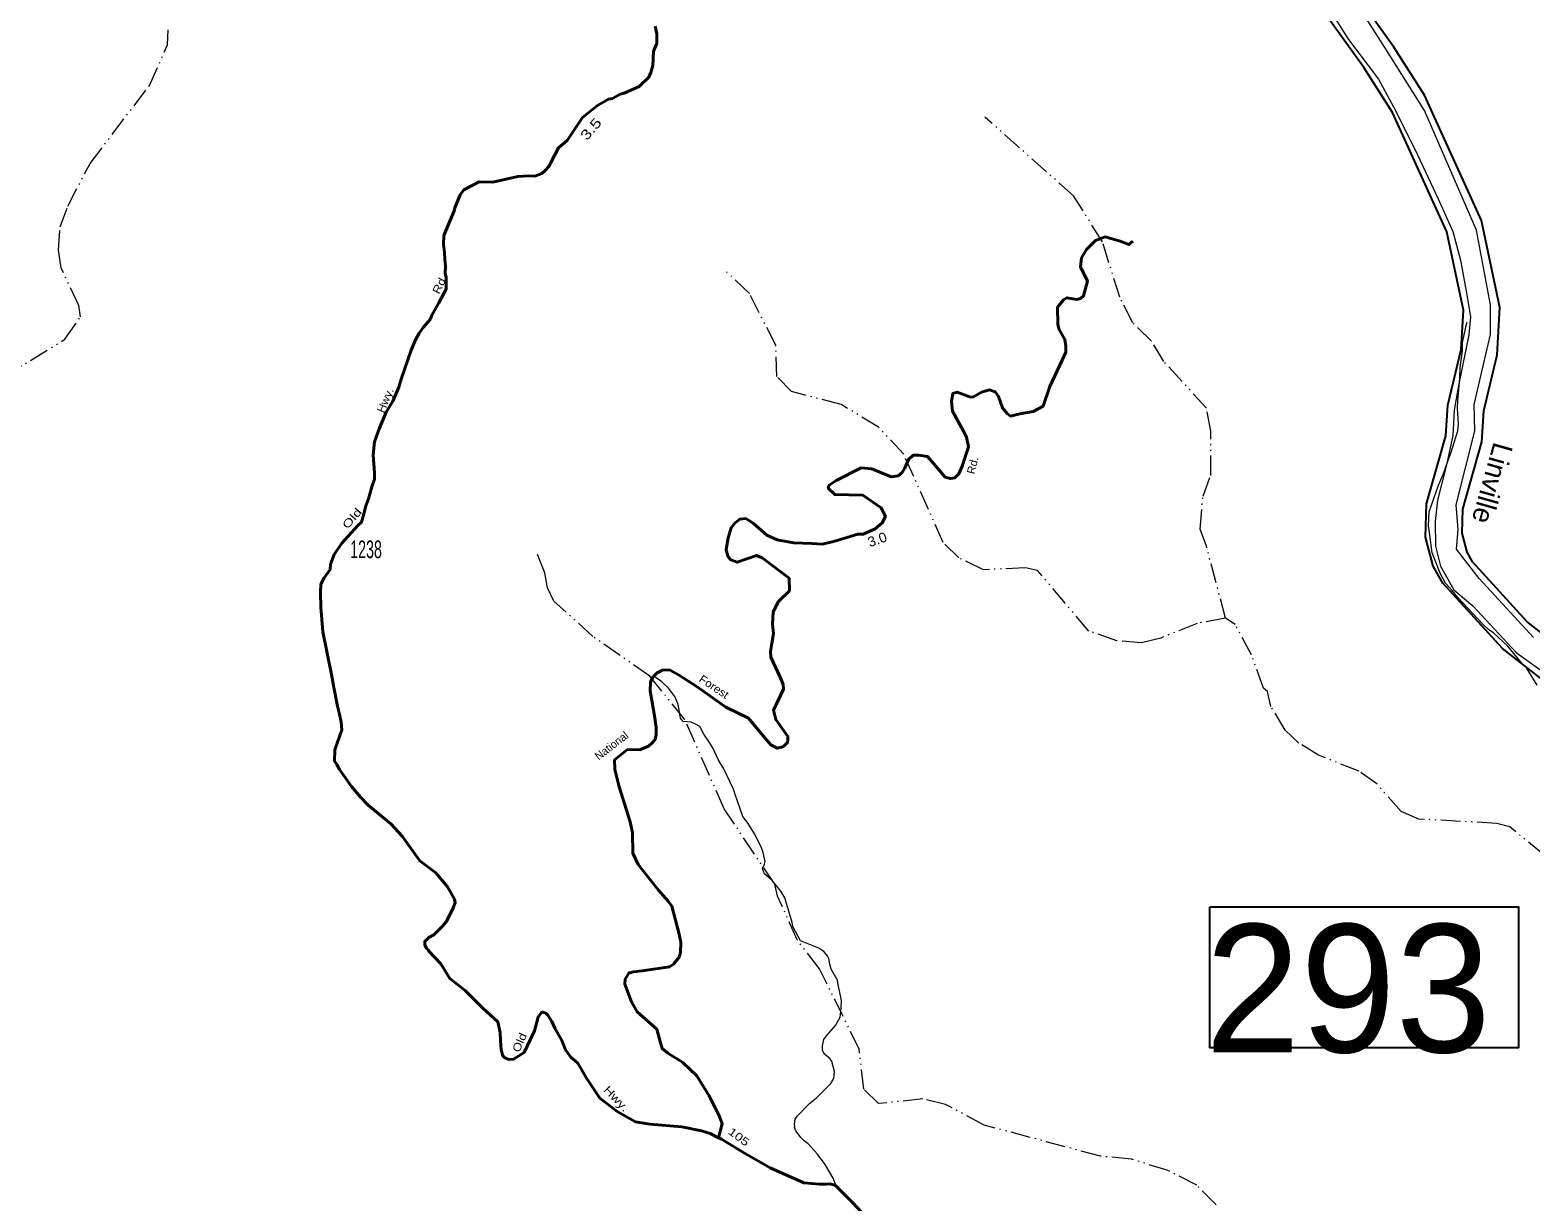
# Model space of a CAD drawing. Extents: x 339659 to 397320, y 203594 to 253409.
# Drawn here: x 343314 to 347120, y 230969 to 233942 of the extents above; entities that cross this region are included whole.
import ezdxf
from ezdxf.enums import TextEntityAlignment as Align

# ---------------------------------------------------------------- set-up
doc = ezdxf.new("R2010")
doc.units = 0
doc.header["$LTSCALE"] = 10
doc.linetypes.add('DASH_DOUBLE_DOT', pattern=[9.2, 5, -1.2, 0.3, -1.2, 0.3, -1.2])
doc.linetypes.add('DOTTED', pattern=[1.5, 0.3, -1.2])
for name, color, linetype, lineweight in [('11', 7, 'Continuous', 40), ('17', 7, 'Continuous', 40), ('31', 7, 'Continuous', 25), ('32', 7, 'Continuous', 25), ('35', 7, 'Continuous', 13), ('38', 7, 'Continuous', 40), ('59', 7, 'DASH_DOUBLE_DOT', 13), ('60', 7, 'Continuous', 25), ('61', 7, 'DOTTED', 13), ('8', 7, 'Continuous', 25)]:
    doc.layers.add(name, color=color, linetype=linetype, lineweight=lineweight)
doc.layers.add('21', color=7, linetype='Continuous')

msp = doc.modelspace()

# ---------------------------------------------------------------- linework, layer by layer
at = {"layer": '31'}
msp.add_lwpolyline([(346308.06, 231717.91), (347090.67, 231717.91), (347090.67, 231359.48), (346308.06, 231359.48)], close=True, dxfattribs=at)
at = {"layer": '32', "lineweight": 40}
for points in [[(344900.39, 233951.77), (344904.1, 233932.12), (344904.1, 233908.39), (344895.95, 233888.55), (344894.09, 233851.85), (344889.28, 233834.05), (344883.72, 233822.93), (344859.67, 233798.63), (344821.87, 233781.95), (344811.77, 233779.3), (344792.04, 233768.69), (344781.64, 233766.55), (344753.82, 233750.89), (344716.09, 233720.61), (344677.15, 233661.64), (344654.96, 233643.12), (344634.3, 233604.58), (344630.43, 233596.15), (344621.25, 233585.46), (344612.81, 233578.12), (344594.66, 233571.44), (344578.36, 233572.19), (344551.68, 233570.33), (344488.51, 233556.3), (344453.31, 233557.04), (344414.78, 233537.02), (344405.52, 233524.04), (344392.1, 233490.75), (344390.32, 233483.26), (344364.05, 233420.81), (344362.94, 233397.82), (344365.9, 233377.43), (344366.64, 233361.49), (344367.76, 233342.58), (344367.38, 233324.41), (344369.61, 233314.77), (344369.61, 233285.05), (344351.48, 233250.27), (344333.32, 233219.13), (344329.67, 233208.62)], [(344329.67, 233208.62), (344311.16, 233187.05), (344301.16, 233172.96), (344292.26, 233156.27), (344281.15, 233129.58), (344255.22, 233056.31), (344250.03, 233035.92), (344234.1, 233000.7), (344217.51, 232972.7), (344199.67, 232930.48), (344188.24, 232897.06), (344184.9, 232864.43), (344187.83, 232818.34), (344187.94, 232802.91), (344181.57, 232783.09), (344172.68, 232752.68), (344165.48, 232732.69), (344162.74, 232720.61), (344155.06, 232693.17), (344145.7, 232685.22), (344104.66, 232639.91), (344085.4, 232611.29), (344076.35, 232587.41), (344075.53, 232573.42), (344060.61, 232552.41), (344051.97, 232536.35), (344050.74, 232515.36), (344051.56, 232477.9), (344056.93, 232415.51), (344078.87, 232307.07), (344084.74, 232273.73), (344093.7, 232226.43), (344099.38, 232206.22), (344103.41, 232185.91), (344105.05, 232166.56), (344087.11, 232115.92), (344086.83, 232087.08), (344092.71, 232078.88), (344099.29, 232065.96), (344129.74, 232022.74), (344152.78, 231995.57), (344172.12, 231975.4), (344229.11, 231928.32), (344257.91, 231896.62), (344302.76, 231834.05), (344343.9, 231804), (344373.09, 231768.06), (344390.78, 231736.77), (344392.84, 231728.13), (344387.9, 231714.96), (344377.2, 231693.55), (344369.39, 231679.97), (344360.75, 231668.85), (344338.12, 231646.62), (344325.45, 231639.79), (344315.57, 231629.92), (344315.98, 231620.86), (344319.69, 231612.21), (344323.8, 231608.51), (344325.45, 231605.22), (344356.51, 231573.3), (344378.73, 231535.43), (344417.82, 231504.97), (344463, 231460.14), (344500.76, 231426.02), (344507.24, 231398.58), (344507.75, 231378.87), (344508.99, 231354.58), (344513.93, 231339.35), (344518.76, 231334.22), (344529.56, 231329.88), (344540.67, 231331.11), (344567.41, 231348.4), (344593.57, 231403.02), (344603.03, 231438.01), (344612.61, 231450.93), (344622.88, 231447.53), (344627.72, 231442.54), (344637.97, 231427.08), (344645.82, 231410.02), (344663.5, 231378.11), (344672.96, 231354.64), (344686.13, 231336.12), (344703.82, 231321.3), (344726.04, 231282.6), (344759.48, 231232.51), (344803.57, 231198.54), (344850.06, 231172.2), (344886.24, 231166.53), (344967.52, 231159.23), (345017.79, 231149.26), (345039.37, 231142.29), (345060.67, 231131.66)], [(345060.67, 231131.66), (345068.17, 231127.89), (345127.1, 231092.35), (345192, 231055.85), (345277.58, 231017.35), (345316.67, 231014.05), (345334.36, 231014.05), (345344.23, 231014.88), (345357.4, 231010.35), (345381.4, 230986.61), (345400.93, 230967.71), (345435.61, 230930.32)]]:
    msp.add_lwpolyline(points, dxfattribs=at)
at = {"layer": '35'}
for points in [[(347138.65, 232280.38), (347111.31, 232323.85), (347098.86, 232336.51), (347064.09, 232379.02), (347027.95, 232412.96), (347015.9, 232420.7), (347000.48, 232435.12), (346936.62, 232503.53), (346923.15, 232520.41), (346906.02, 232539.16), (346892.71, 232564.03), (346871.64, 232615.88), (346866.25, 232661.81), (346862.69, 232683.89), (346864.31, 232719.78), (346887.67, 232787.44), (346900.12, 232814.5), (346910.75, 232845.91), (346919.4, 232868.24), (346936.96, 232925.62), (346938.61, 232943.29), (346936.18, 232981.76), (346936.79, 233001.96), (346942.13, 233059.08), (346942.85, 233085.28), (346949.03, 233129.07), (346949.05, 233149.78), (346958.97, 233195.91), (346960.87, 233200.67)], [(345360.54, 231007.24), (345351.55, 231029.63), (345331.82, 231063.74), (345311.83, 231089.95), (345288.85, 231116.22), (345278.09, 231123.84), (345270.94, 231131.39), (345256.9, 231149.48), (345254.06, 231157.54), (345254.71, 231159.93), (345253.74, 231166.65), (345255.28, 231178.82), (345260.44, 231186.62), (345292.52, 231219.8), (345310, 231233.35), (345334.5, 231257.68), (345345.84, 231269.46), (345353.49, 231282.11), (345355.24, 231299.68), (345348.66, 231325.53), (345344.58, 231331.81), (345330.32, 231343.8), (345325.1, 231353.11), (345324.84, 231365.32), (345328.36, 231381.06), (345334.74, 231390.03), (345357.49, 231416.79), (345369.71, 231437.76), (345372.29, 231461.52), (345373.35, 231479.8), (345364.26, 231520.3), (345363.28, 231531.33), (345347.04, 231559.87), (345343.19, 231572.15), (345340.57, 231586.31), (345337.71, 231593.67), (345328.22, 231604.36), (345315.68, 231612.62), (345269.34, 231631.65), (345249.65, 231667.66), (345248.05, 231677.5), (345229.21, 231740.81), (345219.33, 231757.01), (345196.96, 231784.47), (345177.3, 231801.57), (345172.86, 231815.07), (345177.48, 231825.98), (345179.42, 231832.64), (345174.67, 231855.35), (345168.95, 231869.47), (345152.31, 231902.92), (345135.93, 231929.06), (345122.48, 231947.14), (345102.78, 232002.66), (345098.85, 232016.14), (345074.77, 232067.55), (345059.64, 232091.76), (345046.99, 232119.53), (345036.54, 232136.94), (345023.7, 232155.61), (345013.28, 232174.83), (345002.51, 232181.24), (344991.7, 232185.86), (344970.92, 232187.68), (344964.49, 232196.41), (344958.79, 232231.34), (344949.68, 232251.13), (344933.8, 232272.36), (344917.21, 232288.1), (344897.12, 232303.21)]]:
    msp.add_lwpolyline(points, dxfattribs=at)
at = {"layer": '38'}
for points in [[(345298.12, 232639.22), (345325.22, 232637.83), (345356, 232645.53), (345414.23, 232663.25), (345428.34, 232662.99), (345458.27, 232676.31), (345476.48, 232691.81), (345484.3, 232708.15), (345474.05, 232730.23), (345427.53, 232761.79), (345355.79, 232763.37), (345339.24, 232779.93), (345341.6, 232787.03), (345359.73, 232798.87), (345422.8, 232831.21), (345450.4, 232828.85), (345499.28, 232808.33), (345516.62, 232811.49), (345527.39, 232819.95), (345533.7, 232830.99), (345543.16, 232852.29), (345554.98, 232863.34), (345568.38, 232863.34), (345591.25, 232860.18), (345607.01, 232841.25), (345636.18, 232807.33), (345649.59, 232804.17), (345660.62, 232805.75), (345670.87, 232816.01), (345679.54, 232835.73), (345695.31, 232884.64), (345690.58, 232909.09), (345682.7, 232924.08), (345654.32, 232975.36), (345651.95, 232999.82), (345655.89, 233020.33), (345666.93, 233023.48), (345700.04, 233010.86), (345707.93, 233011.65), (345728.42, 233023.48), (345748.92, 233029.01), (345763.11, 233024.27), (345771.78, 233012.44), (345781.24, 232983.25), (345793.86, 232969.05), (345801.74, 232962.74), (345825.39, 232968.26), (345859.29, 232974.57), (345885.15, 232988.23), (345901.71, 233037.93), (345933.24, 233104.98), (345942.7, 233124.71), (345942.7, 233140.48), (345939.55, 233157.05), (345925.36, 233182.3), (345922.2, 233194.92), (345921.42, 233239.1), (345936.4, 233257.24), (345945.07, 233262.76), (345970.3, 233258.82), (345979.76, 233261.18), (345987.31, 233267.64), (345997.31, 233305.18), (345979.81, 233341.47), (345982.31, 233363.99), (345994.81, 233385.27), (346017.32, 233407.79), (346042.33, 233417.8), (346079.85, 233406.54), (346102.36, 233397.78), (346112.36, 233406.54)], [(345060.67, 231131.66), (345070.58, 231167.13), (345063.16, 231185.68), (345037.22, 231238.06), (345006.17, 231288.6), (344970.07, 231322.66), (344932.08, 231346.77), (344918.18, 231358.36), (344913.55, 231372.27), (344904.28, 231407.5), (344854.24, 231451.54), (344840.49, 231476.22), (344823.35, 231521.19), (344824.28, 231534.17), (344834.28, 231550.72), (344835.86, 231550.39), (344845.4, 231553.04), (344867.18, 231555.36), (344936.68, 231565.09), (344946.41, 231572.51), (344960.78, 231590.13), (344964.48, 231602.18), (344965.41, 231627.68), (344959.85, 231651.32), (344942.33, 231719.68), (344933.53, 231732.2), (344908.97, 231760.02), (344879.32, 231797.11), (344857.08, 231825.39), (344843.19, 231853.96), (344842.72, 231905.41), (344836.7, 231932.94), (344808.9, 232022.42), (344798.24, 232065.99), (344797.32, 232090.56), (344830.21, 232116.53), (344861.26, 232115.6), (344883.03, 232124.87), (344892.6, 232133.31), (344900.48, 232142.58), (344902.33, 232155.1), (344902.79, 232172.25), (344898.62, 232201.92), (344887.5, 232265.9), (344888.43, 232287.22), (344893.99, 232300.2), (344905.57, 232311.33), (344918.55, 232318.28), (344936.16, 232318.75), (344959.32, 232306.23), (345006.58, 232276.1), (345079.33, 232224.17), (345137.33, 232195.89), (345160.45, 232167.85), (345193.42, 232128.61), (345209.41, 232119.77), (345224.24, 232123.89), (345228.87, 232127.9), (345235.98, 232134.39), (345237.21, 232141.19), (345237.04, 232149.93), (345206.24, 232192.89), (345200.64, 232216.24), (345225.84, 232269.48), (345224.91, 232281.62), (345217.44, 232300.3), (345194.08, 232351.29), (345193.15, 232365.3), (345200.61, 232411.06), (345197.81, 232434.41), (345199.68, 232466.17), (345212.75, 232492.32), (345240.75, 232519.4), (345239.82, 232551.53), (345172.04, 232602.79), (345157.1, 232609.33), (345108.28, 232591.84), (345092.62, 232597.73), (345084.86, 232606.63), (345079.99, 232624.55), (345085.76, 232654), (345092.69, 232678.84), (345103.08, 232692.12), (345115.2, 232701.36), (345130.21, 232702.52), (345148.68, 232690.97), (345183.8, 232660.43), (345209.97, 232648.62), (345251.27, 232641.44), (345298.12, 232639.22)]]:
    msp.add_lwpolyline(points, dxfattribs=at)
at = {"layer": '59'}
for points in [[(343236.62, 233055.86), (343402.12, 233157.59), (343442.06, 233214.83), (343437.78, 233242.92), (343392.38, 233338.86), (343385.97, 233384.02), (343390.22, 233442.95), (343409.75, 233495.59), (343466.12, 233603.52), (343617, 233801.59), (343663.03, 233904.73), (343664.25, 233942.72)], [(346347.47, 232450.39), (346299.31, 232632.44), (346282.84, 232675.8), (346290.47, 232759.67), (346309.97, 232812.31), (346310.59, 232924.34), (346299.62, 232982.58), (346191.41, 233100.81), (346159.72, 233152.47), (346112.75, 233199.44), (346079.22, 233264.12), (346035.03, 233405.08), (345962.19, 233521.59), (345736.94, 233721.19)], [(346347.47, 232450.39), (346275.84, 232436.81), (346183.19, 232399.66), (346134.72, 232387.61), (346071.34, 232392.89), (346000.91, 232417.31), (345870.75, 232570.98), (345840.28, 232577.58), (345733.59, 232572.72), (345670.81, 232602.98), (345631.19, 232641.8), (345531.19, 232865.91), (345467.19, 232934.22), (345372.09, 232992.12), (345246.22, 233024.69), (345209.03, 233063.44), (345206.28, 233142.53), (345139.22, 233273.92), (345077.34, 233332.19)], [(346323.75, 230961.16), (346274.38, 231011.19), (346201.81, 231048.64), (346108.56, 231077.52), (346029.91, 231085.09), (345734.84, 231164.03), (345637.31, 231216), (345579.41, 231230.17), (345467.22, 231218.42), (345430.03, 231255.17), (345417.84, 231356.45), (345317.25, 231560.56), (345260.88, 231633.73), (345210.88, 231744.78), (345203.88, 231774.94), (345074.94, 231966.61), (344974.94, 232193.7), (344886.56, 232302.52), (344742.38, 232403.45), (344643.31, 232493.48), (344626.56, 232526.84), (344619.84, 232564.97), (344600.94, 232613.39)], [(347297.28, 231733.05), (347068.97, 231920.72), (347036.06, 231929.39), (346838.22, 231940.33), (346793.12, 231959.25), (346731.53, 232029.52), (346686.75, 232061.42), (346583.72, 232102.5), (346533.72, 232132.52), (346499.28, 232166.23), (346462.72, 232225.97), (346453.88, 232264.17), (346443.81, 232272.38), (346413.31, 232357.02), (346372.47, 232433.89), (346347.47, 232450.39)]]:
    msp.add_lwpolyline(points, dxfattribs=at)
at = {"layer": '60'}
for points in [[(347306.92, 232289.83), (347113.3, 232440.82), (346974.35, 232592.75), (346960.8, 232617.05), (346947.93, 232665.92), (346949.68, 232726.18), (346997.93, 232897.49), (347002.86, 232976.29), (347037.34, 233117.83), (347044.03, 233238.54), (346996.79, 233458.81), (346852.45, 233776.49), (346774.68, 233898.95), (346580.2, 234170.81)], [(347244.09, 232222.05), (347050.58, 232372.96), (346899.16, 232538.52), (346874.71, 232582.35), (346855.49, 232655.32), (346857.97, 232740.21), (346906.64, 232913.02), (346911.46, 232990.17), (346945.86, 233131.39), (346951.4, 233231.31), (346908.84, 233429.77), (346771.27, 233732.55), (346698.31, 233847.44), (346516.22, 234101.98)]]:
    msp.add_lwpolyline(points, dxfattribs=at)
at = {"layer": '61', "linetype": 'Continuous'}
for points in [[(346588.77, 234030.69), (346659.72, 233918.27), (346735.59, 233817.68), (346774.02, 233747.66), (346829.2, 233638.19), (346887.34, 233513.93), (346924.79, 233431.09), (346943.51, 233358.12), (346960.26, 233270.35), (346969.13, 233214.13), (346965.19, 233168.77), (346939.57, 233044.51), (346927.74, 232977.45), (346924.79, 232913.35), (346908.04, 232839.38), (346885.37, 232749.64), (346879.46, 232695.4), (346880.44, 232632.29), (346893.25, 232581.99), (346926.76, 232521.83), (346975.04, 232481.4), (347085.41, 232363.06), (347196.75, 232282.19)], [(347129.25, 232400.55), (346991.3, 232550.45), (346934.15, 232625.4), (346938.09, 232674.71), (346933.16, 232737.82), (346980.46, 232925.2), (346978.49, 232992.26), (347019.88, 233169.77), (347019.88, 233244.72), (346984.4, 233434.07), (346852.36, 233737.81), (346751.85, 233897.57), (346702.58, 233974.49)]]:
    msp.add_lwpolyline(points, dxfattribs=at)

# ---------------------------------------------------------------- texts
at = {"layer": '11'}
for s, rotation, width, p in [('Rd.', 63.128, 1.2, (344362.79, 233292.82)), ('Hwy.', 67.054, 1.1, (344224.61, 232999.11)), ('Rd.', 75.89, 1.05, (345715.59, 232835.24)), ('Old', 48.994, 1.4, (344138.4, 232696.58)), ('Forest', 326.306, 1.1, (345043.99, 232267.63)), ('Old', 66.245, 1.2, (344565.04, 231369.43)), ('Hwy.', 313.728, 1.3, (344794.45, 231223.95)), ('105', 323.399, 1.3, (345106.77, 231126.13))]:
    msp.add_text(s, height=20, rotation=rotation, dxfattribs=dict(at, width=width)).set_placement(p, align=Align.CENTER)
msp.add_text('National', height=20, rotation=37.556, dxfattribs=at).set_placement((344795.53, 232118.54), align=Align.CENTER)
at = {"layer": '17'}
for s, rotation, width, p in [('3.5', 48.848, 1.3, (344746.53, 233682.87)), ('3.0', 19.22, 1.05, (345467.86, 232637.91))]:
    msp.add_text(s, height=25, rotation=rotation, dxfattribs=dict(at, width=width)).set_placement(p, align=Align.CENTER)
at = {"layer": '21'}
msp.add_text('Linville', height=51, rotation=254.263, dxfattribs=at).set_placement((347000.32, 232798.98), align=Align.CENTER)
at = {"layer": '31'}
msp.add_text('293', height=325, dxfattribs=at).set_placement((346295.92, 231348.57))
at = {"layer": '8', "width": 0.6}
msp.add_text('1238', height=45, dxfattribs=at).set_placement((344166.48, 232602.25), align=Align.CENTER)

doc.saveas('drawing.dxf')
